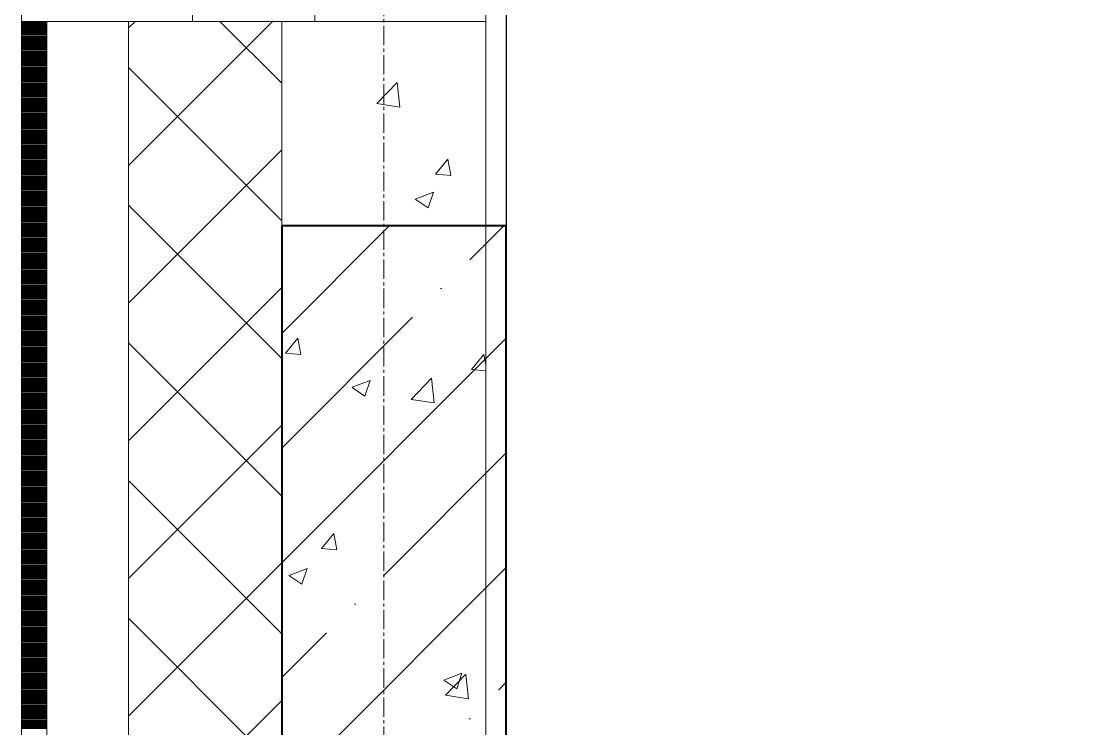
# Model space of a CAD drawing. Header units: millimetres. Extents: x -231292 to 573618, y -153144 to 564035.
# Drawn here: x 8528 to 9574, y -126237 to -125545 of the extents above; entities that cross this region are included whole.
import ezdxf

# ---------------------------------------------------------------- set-up
doc = ezdxf.new("R2010")
doc.units = ezdxf.units.MM
doc.linetypes.add('CENTER2', pattern=[28.575, 19.05, -3.175, 3.175, -3.175])
doc.linetypes.add('HIDDEN2', pattern=[4.7625, 3.175, -1.5875])
doc.layers.get('0').update_dxf_attribs({"color": 250})
for name, color, linetype, lineweight in [('A-Wall_Материал_Газоблок_Контур', 250, 'Continuous', 0), ('АР_Колонны', 250, 'Continuous', 35), ('АР_Окна', 250, 'Continuous', 5), ('АР_Стены ЖБ', 250, 'Continuous', 35), ('АР_Стены ПЕНОблок', 250, 'Continuous', 20), ('АР_Тонкая', 250, 'Continuous', 5), ('АР_Утеплитель', 250, 'Continuous', 0), ('АР_Штриховка', 250, 'Continuous', 0), ('РД_Оси_100', 250, 'Continuous', 0)]:
    doc.layers.add(name, color=color, linetype=linetype, lineweight=lineweight)

# ---------------------------------------------------------------- blocks, each defined once
blk = doc.blocks.new('оси_рен')
at = {"layer": 'РД_Оси_100', "color": 251, "linetype": 'CENTER2', "true_color": 0x636466}
blk.add_line((1195652.916, 135558.25), (1195652.916, 223268.25), dxfattribs=at)

msp = doc.modelspace()

# ---------------------------------------------------------------- hatches: boundary and pattern name
at = {"layer": 'АР_Штриховка', "linetype": 'Continuous', "lineweight": 5, "true_color": 0x000000}
h = msp.add_hatch(dxfattribs=at)
h.set_pattern_fill('ANSI35', color=18, scale=25, style=0)
h.set_pattern_definition([(45, (8883.46, -162345.28), (-112.2532, 112.2532), []), (45, (8995.71, -162345.28), (-112.2532, 112.2532), [198.4375, -39.6875, 0, -39.6875])])
h.paths.add_polyline_path([(8783.458, -126945.283), (9003.458, -126945.283), (9003.458, -125745.283), (8783.458, -125745.283)], flags=0)

# ---------------------------------------------------------------- linework, layer by layer
msp.add_lwpolyline([(16573.458, -98570.283), (9003.458, -98570.283), (9003.458, -135535.288), (16573.458, -135535.288)], close=True)
at = {"layer": 'A-Wall_Материал_Газоблок_Контур', "color": 18, "linetype": 'Continuous', "lineweight": 0, "true_color": 0x000000}
msp.add_line((8983.458, -125545.283), (8983.458, -122245.283), dxfattribs=at)
at = {"layer": 'АР_Колонны', "color": 18, "linetype": 'HIDDEN2', "lineweight": 25, "true_color": 0x000000}
for p, q in [((8783.458, -125745.283), (9003.458, -125745.283)), ((8783.458, -126945.283), (8783.458, -125745.283)), ((9003.458, -125745.283), (9003.458, -126945.283))]:
    msp.add_line(p, q, dxfattribs=at)
at = {"layer": 'АР_Колонны', "color": 18, "linetype": 'Continuous', "lineweight": 30, "true_color": 0x000000}
for p, q in [((9003.458, -125745.283), (8783.458, -125745.283)), ((8783.458, -125745.283), (8783.458, -126945.283)), ((9003.458, -126945.283), (9003.458, -125745.283))]:
    msp.add_line(p, q, dxfattribs=at)
at = {"layer": 'АР_Окна', "color": 18, "linetype": 'Continuous', "lineweight": 5, "true_color": 0x000000}
for p, q in [((8528.458, -122245.283), (8528.458, -125545.283)), ((8983.458, -122245.283), (8983.458, -125545.283))]:
    msp.add_line(p, q, dxfattribs=at)
msp.add_lwpolyline([(8815.958, -125495.283), (8815.958, -125545.283), (8695.958, -125545.283), (8695.958, -125495.283)], close=True, dxfattribs=at)
at = {"layer": 'АР_Стены ЖБ', "color": 18, "linetype": 'Continuous', "lineweight": 40, "true_color": 0x000000}
for p, q in [((9003.458, -125745.283), (8783.458, -125745.283)), ((8783.458, -125745.283), (8783.458, -126945.283)), ((9003.458, -126945.283), (9003.458, -125745.283))]:
    msp.add_line(p, q, dxfattribs=at)
at = {"layer": 'АР_Стены ПЕНОблок', "color": 18, "linetype": 'Continuous', "lineweight": 20, "true_color": 0x000000}
for p, q in [((8983.458, -125545.283), (8783.458, -125545.283)), ((8783.458, -125545.283), (8783.458, -127345.283)), ((8983.458, -127345.283), (8983.458, -125545.283))]:
    msp.add_line(p, q, dxfattribs=at)
at = {"layer": 'АР_Тонкая', "color": 18, "linetype": 'Continuous', "lineweight": 5, "true_color": 0x000000}
for p, q in [((8553.458, -125545.283), (8528.458, -125545.283)), ((8528.458, -125545.283), (8528.458, -127345.283)), ((8633.458, -125545.283), (8553.458, -125545.283)), ((8553.458, -125545.283), (8553.458, -127345.283)), ((8553.458, -127345.283), (8553.458, -125545.283)), ((8633.458, -127345.283), (8633.458, -125545.283))]:
    msp.add_line(p, q, dxfattribs=at)
at = {"layer": 'АР_Утеплитель', "color": 18, "linetype": 'Continuous', "lineweight": 0, "true_color": 0x000000}
for p, q in [((8783.458, -125545.283), (8633.458, -125545.283)), ((8633.458, -125545.283), (8633.458, -127345.283)), ((8783.458, -127345.283), (8783.458, -125545.283))]:
    msp.add_line(p, q, dxfattribs=at)
at = {"layer": 'АР_Штриховка', "color": 18, "linetype": 'Continuous', "lineweight": 0, "true_color": 0x000000}
for p, q in [((8528.458, -125546.283), (8553.458, -125546.283)), ((8528.458, -125547.283), (8553.458, -125547.283)), ((8528.458, -125548.283), (8553.458, -125548.283)), ((8528.458, -125549.283), (8553.458, -125549.283)), ((8633.458, -125551.726), (8639.902, -125545.283)), ((8633.458, -125686.43), (8774.605, -125545.283)), ((8783.458, -125605.838), (8722.903, -125545.283)), ((8528.458, -125550.283), (8553.458, -125550.283)), ((8528.458, -125551.283), (8553.458, -125551.283)), ((8528.458, -125552.283), (8553.458, -125552.283)), ((8528.458, -125553.283), (8553.458, -125553.283)), ((8528.458, -125554.283), (8553.458, -125554.283)), ((8528.458, -125555.283), (8553.458, -125555.283)), ((8528.458, -125556.283), (8553.458, -125556.283)), ((8528.458, -125557.283), (8553.458, -125557.283)), ((8528.458, -125558.283), (8553.458, -125558.283)), ((8528.458, -125559.283), (8553.458, -125559.283)), ((8528.458, -125560.283), (8553.458, -125560.283)), ((8528.458, -125561.283), (8553.458, -125561.283)), ((8528.458, -125562.283), (8553.458, -125562.283)), ((8528.458, -125563.283), (8553.458, -125563.283)), ((8528.458, -125564.283), (8553.458, -125564.283)), ((8528.458, -125565.283), (8553.458, -125565.283)), ((8528.458, -125566.283), (8553.458, -125566.283)), ((8528.458, -125567.283), (8553.458, -125567.283)), ((8528.458, -125568.283), (8553.458, -125568.283)), ((8528.458, -125569.283), (8553.458, -125569.283)), ((8528.458, -125570.283), (8553.458, -125570.283)), ((8528.458, -125571.283), (8553.458, -125571.283)), ((8528.458, -125572.283), (8553.458, -125572.283)), ((8528.458, -125573.283), (8553.458, -125573.283)), ((8528.458, -125574.283), (8553.458, -125574.283)), ((8528.458, -125575.283), (8553.458, -125575.283)), ((8528.458, -125576.283), (8553.458, -125576.283)), ((8528.458, -125577.283), (8553.458, -125577.283)), ((8528.458, -125578.283), (8553.458, -125578.283)), ((8528.458, -125579.283), (8553.458, -125579.283)), ((8528.458, -125580.283), (8553.458, -125580.283)), ((8528.458, -125581.283), (8553.458, -125581.283)), ((8528.458, -125582.283), (8553.458, -125582.283)), ((8528.458, -125583.283), (8553.458, -125583.283)), ((8528.458, -125584.283), (8553.458, -125584.283)), ((8528.458, -125585.283), (8553.458, -125585.283)), ((8528.458, -125586.283), (8553.458, -125586.283)), ((8528.458, -125587.283), (8553.458, -125587.283)), ((8528.458, -125588.283), (8553.458, -125588.283)), ((8528.458, -125589.283), (8553.458, -125589.283)), ((8528.458, -125590.283), (8553.458, -125590.283)), ((8528.458, -125591.283), (8553.458, -125591.283)), ((8783.458, -125740.542), (8633.458, -125590.542)), ((8528.458, -125592.283), (8553.458, -125592.283)), ((8528.458, -125593.283), (8553.458, -125593.283)), ((8528.458, -125594.283), (8553.458, -125594.283)), ((8528.458, -125595.283), (8553.458, -125595.283)), ((8528.458, -125596.283), (8553.458, -125596.283)), ((8528.458, -125597.283), (8553.458, -125597.283)), ((8528.458, -125598.283), (8553.458, -125598.283)), ((8528.458, -125599.283), (8553.458, -125599.283)), ((8528.458, -125600.283), (8553.458, -125600.283)), ((8528.458, -125601.283), (8553.458, -125601.283)), ((8528.458, -125602.283), (8553.458, -125602.283)), ((8528.458, -125603.283), (8553.458, -125603.283)), ((8528.458, -125604.283), (8553.458, -125604.283)), ((8528.458, -125605.283), (8553.458, -125605.283)), ((8528.458, -125606.283), (8553.458, -125606.283)), ((8528.458, -125607.283), (8553.458, -125607.283)), ((8528.458, -125608.283), (8553.458, -125608.283)), ((8528.458, -125609.283), (8553.458, -125609.283)), ((8528.458, -125610.283), (8553.458, -125610.283)), ((8528.458, -125611.283), (8553.458, -125611.283)), ((8528.458, -125612.283), (8553.458, -125612.283)), ((8876.66, -125625.73), (8896.443, -125605.111)), ((8899.272, -125629.231), (8896.466, -125605.108)), ((8528.458, -125613.283), (8553.458, -125613.283)), ((8528.458, -125614.283), (8553.458, -125614.283)), ((8528.458, -125615.283), (8553.458, -125615.283)), ((8528.458, -125616.283), (8553.458, -125616.283)), ((8528.458, -125617.283), (8553.458, -125617.283)), ((8528.458, -125618.283), (8553.458, -125618.283)), ((8528.458, -125619.283), (8553.458, -125619.283)), ((8528.458, -125620.283), (8553.458, -125620.283)), ((8528.458, -125621.283), (8553.458, -125621.283)), ((8528.458, -125622.283), (8553.458, -125622.283)), ((8528.458, -125623.283), (8553.458, -125623.283)), ((8528.458, -125624.283), (8553.458, -125624.283)), ((8528.458, -125625.283), (8553.458, -125625.283)), ((8528.458, -125626.283), (8553.458, -125626.283)), ((8528.458, -125627.283), (8553.458, -125627.283)), ((8528.458, -125628.283), (8553.458, -125628.283)), ((8528.458, -125629.283), (8553.458, -125629.283)), ((8528.458, -125630.283), (8553.458, -125630.283)), ((8528.458, -125631.283), (8553.458, -125631.283)), ((8528.458, -125632.283), (8553.458, -125632.283)), ((8528.458, -125633.283), (8553.458, -125633.283)), ((8876.676, -125625.765), (8899.266, -125629.269)), ((8528.458, -125634.283), (8553.458, -125634.283)), ((8528.458, -125635.283), (8553.458, -125635.283)), ((8528.458, -125636.283), (8553.458, -125636.283)), ((8528.458, -125637.283), (8553.458, -125637.283)), ((8528.458, -125638.283), (8553.458, -125638.283)), ((8528.458, -125639.283), (8553.458, -125639.283)), ((8528.458, -125640.283), (8553.458, -125640.283)), ((8528.458, -125641.283), (8553.458, -125641.283)), ((8528.458, -125642.283), (8553.458, -125642.283)), ((8528.458, -125643.283), (8553.458, -125643.283)), ((8528.458, -125644.283), (8553.458, -125644.283)), ((8528.458, -125645.283), (8553.458, -125645.283)), ((8528.458, -125646.283), (8553.458, -125646.283)), ((8528.458, -125647.283), (8553.458, -125647.283)), ((8528.458, -125648.283), (8553.458, -125648.283)), ((8528.458, -125649.283), (8553.458, -125649.283)), ((8528.458, -125650.283), (8553.458, -125650.283)), ((8528.458, -125651.283), (8553.458, -125651.283)), ((8528.458, -125652.283), (8553.458, -125652.283)), ((8528.458, -125653.283), (8553.458, -125653.283)), ((8528.458, -125654.283), (8553.458, -125654.283)), ((8528.458, -125655.283), (8553.458, -125655.283)), ((8528.458, -125656.283), (8553.458, -125656.283)), ((8528.458, -125657.283), (8553.458, -125657.283)), ((8528.458, -125658.283), (8553.458, -125658.283)), ((8528.458, -125659.283), (8553.458, -125659.283)), ((8528.458, -125660.283), (8553.458, -125660.283)), ((8528.458, -125661.283), (8553.458, -125661.283)), ((8528.458, -125662.283), (8553.458, -125662.283)), ((8528.458, -125663.283), (8553.458, -125663.283)), ((8528.458, -125664.283), (8553.458, -125664.283)), ((8528.458, -125665.283), (8553.458, -125665.283)), ((8528.458, -125666.283), (8553.458, -125666.283)), ((8528.458, -125667.283), (8553.458, -125667.283)), ((8528.458, -125668.283), (8553.458, -125668.283)), ((8528.458, -125669.283), (8553.458, -125669.283)), ((8528.458, -125670.283), (8553.458, -125670.283)), ((8528.458, -125671.283), (8553.458, -125671.283)), ((8528.458, -125672.283), (8553.458, -125672.283)), ((8528.458, -125673.283), (8553.458, -125673.283)), ((8528.458, -125674.283), (8553.458, -125674.283)), ((8528.458, -125675.283), (8553.458, -125675.283)), ((8633.458, -125821.134), (8783.458, -125671.134)), ((8528.458, -125676.283), (8553.458, -125676.283)), ((8528.458, -125677.283), (8553.458, -125677.283)), ((8528.458, -125678.283), (8553.458, -125678.283)), ((8528.458, -125679.283), (8553.458, -125679.283)), ((8528.458, -125680.283), (8553.458, -125680.283)), ((8528.458, -125681.283), (8553.458, -125681.283)), ((8528.458, -125682.283), (8553.458, -125682.283)), ((8528.458, -125683.283), (8553.458, -125683.283)), ((8528.458, -125684.283), (8553.458, -125684.283)), ((8528.458, -125685.283), (8553.458, -125685.283)), ((8934.008, -125694.883), (8946.253, -125680.29)), ((8949.278, -125696.196), (8946.341, -125680.274)), ((8528.458, -125686.283), (8553.458, -125686.283)), ((8528.458, -125687.283), (8553.458, -125687.283)), ((8528.458, -125688.283), (8553.458, -125688.283)), ((8528.458, -125689.283), (8553.458, -125689.283)), ((8528.458, -125690.283), (8553.458, -125690.283)), ((8528.458, -125691.283), (8553.458, -125691.283)), ((8528.458, -125692.283), (8553.458, -125692.283)), ((8528.458, -125693.283), (8553.458, -125693.283)), ((8528.458, -125694.283), (8553.458, -125694.283)), ((8528.458, -125695.283), (8553.458, -125695.283)), ((8934.008, -125694.884), (8949.19, -125696.212)), ((8528.458, -125696.283), (8553.458, -125696.283)), ((8528.458, -125697.283), (8553.458, -125697.283)), ((8528.458, -125698.283), (8553.458, -125698.283)), ((8528.458, -125699.283), (8553.458, -125699.283)), ((8528.458, -125700.283), (8553.458, -125700.283)), ((8528.458, -125701.283), (8553.458, -125701.283)), ((8528.458, -125702.283), (8553.458, -125702.283)), ((8528.458, -125703.283), (8553.458, -125703.283)), ((8528.458, -125704.283), (8553.458, -125704.283)), ((8528.458, -125705.283), (8553.458, -125705.283)), ((8528.458, -125706.283), (8553.458, -125706.283)), ((8528.458, -125707.283), (8553.458, -125707.283)), ((8528.458, -125708.283), (8553.458, -125708.283)), ((8528.458, -125709.283), (8553.458, -125709.283)), ((8528.458, -125710.283), (8553.458, -125710.283)), ((8528.458, -125711.283), (8553.458, -125711.283)), ((8528.458, -125712.283), (8553.458, -125712.283)), ((8528.458, -125713.283), (8553.458, -125713.283)), ((8528.458, -125714.283), (8553.458, -125714.283)), ((8528.458, -125715.283), (8553.458, -125715.283)), ((8528.458, -125716.283), (8553.458, -125716.283)), ((8914.247, -125719.206), (8932.032, -125712.379)), ((8926.875, -125727.753), (8932.025, -125712.404)), ((8528.458, -125717.283), (8553.458, -125717.283)), ((8528.458, -125718.283), (8553.458, -125718.283)), ((8528.458, -125719.283), (8553.458, -125719.283)), ((8528.458, -125720.283), (8553.458, -125720.283)), ((8528.458, -125721.283), (8553.458, -125721.283)), ((8528.458, -125722.283), (8553.458, -125722.283)), ((8528.458, -125723.283), (8553.458, -125723.283)), ((8528.458, -125724.283), (8553.458, -125724.283)), ((8528.458, -125725.283), (8553.458, -125725.283)), ((8528.458, -125726.283), (8553.458, -125726.283)), ((8528.458, -125727.283), (8553.458, -125727.283)), ((8783.458, -125875.246), (8633.458, -125725.246)), ((8914.237, -125719.229), (8926.871, -125727.751)), ((8528.458, -125728.283), (8553.458, -125728.283)), ((8528.458, -125729.283), (8553.458, -125729.283)), ((8528.458, -125730.283), (8553.458, -125730.283)), ((8528.458, -125731.283), (8553.458, -125731.283)), ((8528.458, -125732.283), (8553.458, -125732.283)), ((8528.458, -125733.283), (8553.458, -125733.283)), ((8528.458, -125734.283), (8553.458, -125734.283)), ((8528.458, -125735.283), (8553.458, -125735.283)), ((8528.458, -125736.283), (8553.458, -125736.283)), ((8528.458, -125737.283), (8553.458, -125737.283)), ((8528.458, -125738.283), (8553.458, -125738.283)), ((8528.458, -125739.283), (8553.458, -125739.283)), ((8528.458, -125740.283), (8553.458, -125740.283)), ((8528.458, -125741.283), (8553.458, -125741.283)), ((8528.458, -125742.283), (8553.458, -125742.283)), ((8528.458, -125743.283), (8553.458, -125743.283)), ((8528.458, -125744.283), (8553.458, -125744.283)), ((8528.458, -125745.283), (8553.458, -125745.283)), ((8528.458, -125746.283), (8553.458, -125746.283)), ((8528.458, -125747.283), (8553.458, -125747.283)), ((8528.458, -125748.283), (8553.458, -125748.283)), ((8528.458, -125749.283), (8553.458, -125749.283)), ((8528.458, -125750.283), (8553.458, -125750.283)), ((8528.458, -125751.283), (8553.458, -125751.283)), ((8528.458, -125752.283), (8553.458, -125752.283)), ((8528.458, -125753.283), (8553.458, -125753.283)), ((8528.458, -125754.283), (8553.458, -125754.283)), ((8528.458, -125755.283), (8553.458, -125755.283)), ((8528.458, -125756.283), (8553.458, -125756.283)), ((8528.458, -125757.283), (8553.458, -125757.283)), ((8528.458, -125758.283), (8553.458, -125758.283)), ((8528.458, -125759.283), (8553.458, -125759.283)), ((8528.458, -125760.283), (8553.458, -125760.283)), ((8528.458, -125761.283), (8553.458, -125761.283)), ((8528.458, -125762.283), (8553.458, -125762.283)), ((8528.458, -125763.283), (8553.458, -125763.283)), ((8528.458, -125764.283), (8553.458, -125764.283)), ((8528.458, -125765.283), (8553.458, -125765.283)), ((8528.458, -125766.283), (8553.458, -125766.283)), ((8528.458, -125767.283), (8553.458, -125767.283)), ((8528.458, -125768.283), (8553.458, -125768.283)), ((8528.458, -125769.283), (8553.458, -125769.283)), ((8528.458, -125770.283), (8553.458, -125770.283)), ((8528.458, -125771.283), (8553.458, -125771.283)), ((8528.458, -125772.283), (8553.458, -125772.283)), ((8528.458, -125773.283), (8553.458, -125773.283)), ((8528.458, -125774.283), (8553.458, -125774.283)), ((8528.458, -125775.283), (8553.458, -125775.283)), ((8528.458, -125776.283), (8553.458, -125776.283)), ((8528.458, -125777.283), (8553.458, -125777.283)), ((8528.458, -125778.283), (8553.458, -125778.283)), ((8528.458, -125779.283), (8553.458, -125779.283)), ((8528.458, -125780.283), (8553.458, -125780.283)), ((8528.458, -125781.283), (8553.458, -125781.283)), ((8528.458, -125782.283), (8553.458, -125782.283)), ((8528.458, -125783.283), (8553.458, -125783.283)), ((8528.458, -125784.283), (8553.458, -125784.283)), ((8528.458, -125785.283), (8553.458, -125785.283)), ((8528.458, -125786.283), (8553.458, -125786.283)), ((8528.458, -125787.283), (8553.458, -125787.283)), ((8528.458, -125788.283), (8553.458, -125788.283)), ((8528.458, -125789.283), (8553.458, -125789.283)), ((8528.458, -125790.283), (8553.458, -125790.283)), ((8528.458, -125791.283), (8553.458, -125791.283)), ((8528.458, -125792.283), (8553.458, -125792.283)), ((8528.458, -125793.283), (8553.458, -125793.283)), ((8528.458, -125794.283), (8553.458, -125794.283)), ((8528.458, -125795.283), (8553.458, -125795.283)), ((8528.458, -125796.283), (8553.458, -125796.283)), ((8528.458, -125797.283), (8553.458, -125797.283)), ((8528.458, -125798.283), (8553.458, -125798.283)), ((8528.458, -125799.283), (8553.458, -125799.283)), ((8528.458, -125800.283), (8553.458, -125800.283)), ((8528.458, -125801.283), (8553.458, -125801.283)), ((8528.458, -125802.283), (8553.458, -125802.283)), ((8528.458, -125803.283), (8553.458, -125803.283)), ((8528.458, -125804.283), (8553.458, -125804.283)), ((8528.458, -125805.283), (8553.458, -125805.283)), ((8528.458, -125806.283), (8553.458, -125806.283)), ((8528.458, -125807.283), (8553.458, -125807.283)), ((8528.458, -125808.283), (8553.458, -125808.283)), ((8528.458, -125809.283), (8553.458, -125809.283)), ((8528.458, -125810.283), (8553.458, -125810.283)), ((8633.458, -125955.838), (8783.458, -125805.838)), ((8528.458, -125811.283), (8553.458, -125811.283)), ((8528.458, -125812.283), (8553.458, -125812.283)), ((8528.458, -125813.283), (8553.458, -125813.283)), ((8528.458, -125814.283), (8553.458, -125814.283)), ((8528.458, -125815.283), (8553.458, -125815.283)), ((8528.458, -125816.283), (8553.458, -125816.283)), ((8528.458, -125817.283), (8553.458, -125817.283)), ((8528.458, -125818.283), (8553.458, -125818.283)), ((8528.458, -125819.283), (8553.458, -125819.283)), ((8528.458, -125820.283), (8553.458, -125820.283)), ((8528.458, -125821.283), (8553.458, -125821.283)), ((8528.458, -125822.283), (8553.458, -125822.283)), ((8528.458, -125823.283), (8553.458, -125823.283)), ((8528.458, -125824.283), (8553.458, -125824.283)), ((8528.458, -125825.283), (8553.458, -125825.283)), ((8528.458, -125826.283), (8553.458, -125826.283)), ((8528.458, -125827.283), (8553.458, -125827.283)), ((8528.458, -125828.283), (8553.458, -125828.283)), ((8528.458, -125829.283), (8553.458, -125829.283)), ((8528.458, -125830.283), (8553.458, -125830.283)), ((8528.458, -125831.283), (8553.458, -125831.283)), ((8528.458, -125832.283), (8553.458, -125832.283)), ((8528.458, -125833.283), (8553.458, -125833.283)), ((8528.458, -125834.283), (8553.458, -125834.283)), ((8528.458, -125835.283), (8553.458, -125835.283)), ((8528.458, -125836.283), (8553.458, -125836.283)), ((8528.458, -125837.283), (8553.458, -125837.283)), ((8528.458, -125838.283), (8553.458, -125838.283)), ((8528.458, -125839.283), (8553.458, -125839.283)), ((8528.458, -125840.283), (8553.458, -125840.283)), ((8528.458, -125841.283), (8553.458, -125841.283)), ((8528.458, -125842.283), (8553.458, -125842.283)), ((8528.458, -125843.283), (8553.458, -125843.283)), ((8528.458, -125844.283), (8553.458, -125844.283)), ((8528.458, -125845.283), (8553.458, -125845.283)), ((8528.458, -125846.283), (8553.458, -125846.283)), ((8528.458, -125847.283), (8553.458, -125847.283)), ((8528.458, -125848.283), (8553.458, -125848.283)), ((8528.458, -125849.283), (8553.458, -125849.283)), ((8528.458, -125850.283), (8553.458, -125850.283)), ((8528.458, -125851.283), (8553.458, -125851.283)), ((8528.458, -125852.283), (8553.458, -125852.283)), ((8528.458, -125853.283), (8553.458, -125853.283)), ((8528.458, -125854.283), (8553.458, -125854.283)), ((8528.458, -125855.283), (8553.458, -125855.283)), ((8528.458, -125856.283), (8553.458, -125856.283)), ((8528.458, -125857.283), (8553.458, -125857.283)), ((8528.458, -125858.283), (8553.458, -125858.283)), ((8528.458, -125859.283), (8553.458, -125859.283)), ((8528.458, -125860.283), (8553.458, -125860.283)), ((8528.458, -125861.283), (8553.458, -125861.283)), ((8528.458, -125862.283), (8553.458, -125862.283)), ((8528.458, -125863.283), (8553.458, -125863.283)), ((8783.458, -126009.949), (8633.458, -125859.949)), ((8787.067, -125870.001), (8799.312, -125855.408)), ((8802.336, -125871.313), (8799.399, -125855.392)), ((8528.458, -125864.283), (8553.458, -125864.283)), ((8528.458, -125865.283), (8553.458, -125865.283)), ((8528.458, -125866.283), (8553.458, -125866.283)), ((8528.458, -125867.283), (8553.458, -125867.283)), ((8528.458, -125868.283), (8553.458, -125868.283)), ((8528.458, -125869.283), (8553.458, -125869.283)), ((8528.458, -125870.283), (8553.458, -125870.283)), ((8528.458, -125871.283), (8553.458, -125871.283)), ((8528.458, -125872.283), (8553.458, -125872.283)), ((8528.458, -125873.283), (8553.458, -125873.283)), ((8787.067, -125870.001), (8802.249, -125871.33)), ((8969.252, -125885.94), (8981.497, -125871.347)), ((8983.458, -125881.493), (8981.583, -125871.331)), ((8528.458, -125874.283), (8553.458, -125874.283)), ((8528.458, -125875.283), (8553.458, -125875.283)), ((8528.458, -125876.283), (8553.458, -125876.283)), ((8528.458, -125877.283), (8553.458, -125877.283)), ((8528.458, -125878.283), (8553.458, -125878.283)), ((8528.458, -125879.283), (8553.458, -125879.283)), ((8528.458, -125880.283), (8553.458, -125880.283)), ((8528.458, -125881.283), (8553.458, -125881.283)), ((8528.458, -125882.283), (8553.458, -125882.283)), ((8528.458, -125883.283), (8553.458, -125883.283)), ((8528.458, -125884.283), (8553.458, -125884.283)), ((8528.458, -125885.283), (8553.458, -125885.283)), ((8528.458, -125886.283), (8553.458, -125886.283)), ((8528.458, -125887.283), (8553.458, -125887.283)), ((8528.458, -125888.283), (8553.458, -125888.283)), ((8528.458, -125889.283), (8553.458, -125889.283)), ((8528.458, -125890.283), (8553.458, -125890.283)), ((8528.458, -125891.283), (8553.458, -125891.283)), ((8528.458, -125892.283), (8553.458, -125892.283)), ((8528.458, -125893.283), (8553.458, -125893.283)), ((8528.458, -125894.283), (8553.458, -125894.283)), ((8910.335, -125915.198), (8930.118, -125894.579)), ((8932.947, -125918.699), (8930.141, -125894.577)), ((8969.252, -125885.94), (8983.458, -125887.183)), ((8528.458, -125895.283), (8553.458, -125895.283)), ((8528.458, -125896.283), (8553.458, -125896.283)), ((8528.458, -125897.283), (8553.458, -125897.283)), ((8528.458, -125898.283), (8553.458, -125898.283)), ((8528.458, -125899.283), (8553.458, -125899.283)), ((8528.458, -125900.283), (8553.458, -125900.283)), ((8528.458, -125901.283), (8553.458, -125901.283)), ((8528.458, -125902.283), (8553.458, -125902.283)), ((8528.458, -125903.283), (8553.458, -125903.283)), ((8528.458, -125904.283), (8553.458, -125904.283)), ((8528.458, -125905.283), (8553.458, -125905.283)), ((8852.435, -125903.417), (8865.069, -125911.939)), ((8852.445, -125903.394), (8870.23, -125896.567)), ((8865.073, -125911.94), (8870.223, -125896.591)), ((8528.458, -125906.283), (8553.458, -125906.283)), ((8528.458, -125907.283), (8553.458, -125907.283)), ((8528.458, -125908.283), (8553.458, -125908.283)), ((8528.458, -125909.283), (8553.458, -125909.283)), ((8528.458, -125910.283), (8553.458, -125910.283)), ((8528.458, -125911.283), (8553.458, -125911.283)), ((8528.458, -125912.283), (8553.458, -125912.283)), ((8528.458, -125913.283), (8553.458, -125913.283)), ((8528.458, -125914.283), (8553.458, -125914.283)), ((8528.458, -125915.283), (8553.458, -125915.283)), ((8910.351, -125915.233), (8932.941, -125918.737)), ((8528.458, -125916.283), (8553.458, -125916.283)), ((8528.458, -125917.283), (8553.458, -125917.283)), ((8528.458, -125918.283), (8553.458, -125918.283)), ((8528.458, -125919.283), (8553.458, -125919.283)), ((8528.458, -125920.283), (8553.458, -125920.283)), ((8528.458, -125921.283), (8553.458, -125921.283)), ((8528.458, -125922.283), (8553.458, -125922.283)), ((8528.458, -125923.283), (8553.458, -125923.283)), ((8528.458, -125924.283), (8553.458, -125924.283)), ((8528.458, -125925.283), (8553.458, -125925.283)), ((8528.458, -125926.283), (8553.458, -125926.283)), ((8528.458, -125927.283), (8553.458, -125927.283)), ((8528.458, -125928.283), (8553.458, -125928.283)), ((8528.458, -125929.283), (8553.458, -125929.283)), ((8528.458, -125930.283), (8553.458, -125930.283)), ((8528.458, -125931.283), (8553.458, -125931.283)), ((8528.458, -125932.283), (8553.458, -125932.283)), ((8528.458, -125933.283), (8553.458, -125933.283)), ((8528.458, -125934.283), (8553.458, -125934.283)), ((8528.458, -125935.283), (8553.458, -125935.283)), ((8528.458, -125936.283), (8553.458, -125936.283)), ((8528.458, -125937.283), (8553.458, -125937.283)), ((8528.458, -125938.283), (8553.458, -125938.283)), ((8528.458, -125939.283), (8553.458, -125939.283)), ((8528.458, -125940.283), (8553.458, -125940.283)), ((8528.458, -125941.283), (8553.458, -125941.283)), ((8528.458, -125942.283), (8553.458, -125942.283)), ((8528.458, -125943.283), (8553.458, -125943.283)), ((8528.458, -125944.283), (8553.458, -125944.283)), ((8528.458, -125945.283), (8553.458, -125945.283)), ((8528.458, -125946.283), (8553.458, -125946.283)), ((8633.458, -126090.542), (8783.458, -125940.542)), ((8528.458, -125947.283), (8553.458, -125947.283)), ((8528.458, -125948.283), (8553.458, -125948.283)), ((8528.458, -125949.283), (8553.458, -125949.283)), ((8528.458, -125950.283), (8553.458, -125950.283)), ((8528.458, -125951.283), (8553.458, -125951.283)), ((8528.458, -125952.283), (8553.458, -125952.283)), ((8528.458, -125953.283), (8553.458, -125953.283)), ((8528.458, -125954.283), (8553.458, -125954.283)), ((8528.458, -125955.283), (8553.458, -125955.283)), ((8528.458, -125956.283), (8553.458, -125956.283)), ((8528.458, -125957.283), (8553.458, -125957.283)), ((8528.458, -125958.283), (8553.458, -125958.283)), ((8528.458, -125959.283), (8553.458, -125959.283)), ((8528.458, -125960.283), (8553.458, -125960.283)), ((8528.458, -125961.283), (8553.458, -125961.283)), ((8528.458, -125962.283), (8553.458, -125962.283)), ((8528.458, -125963.283), (8553.458, -125963.283)), ((8528.458, -125964.283), (8553.458, -125964.283)), ((8528.458, -125965.283), (8553.458, -125965.283)), ((8528.458, -125966.283), (8553.458, -125966.283)), ((8528.458, -125967.283), (8553.458, -125967.283)), ((8528.458, -125968.283), (8553.458, -125968.283)), ((8528.458, -125969.283), (8553.458, -125969.283)), ((8528.458, -125970.283), (8553.458, -125970.283)), ((8528.458, -125971.283), (8553.458, -125971.283)), ((8528.458, -125972.283), (8553.458, -125972.283)), ((8528.458, -125973.283), (8553.458, -125973.283)), ((8528.458, -125974.283), (8553.458, -125974.283)), ((8528.458, -125975.283), (8553.458, -125975.283)), ((8528.458, -125976.283), (8553.458, -125976.283)), ((8528.458, -125977.283), (8553.458, -125977.283)), ((8528.458, -125978.283), (8553.458, -125978.283)), ((8528.458, -125979.283), (8553.458, -125979.283)), ((8528.458, -125980.283), (8553.458, -125980.283)), ((8528.458, -125981.283), (8553.458, -125981.283)), ((8528.458, -125982.283), (8553.458, -125982.283)), ((8528.458, -125983.283), (8553.458, -125983.283)), ((8528.458, -125984.283), (8553.458, -125984.283)), ((8528.458, -125985.283), (8553.458, -125985.283)), ((8528.458, -125986.283), (8553.458, -125986.283)), ((8528.458, -125987.283), (8553.458, -125987.283)), ((8528.458, -125988.283), (8553.458, -125988.283)), ((8528.458, -125989.283), (8553.458, -125989.283)), ((8528.458, -125990.283), (8553.458, -125990.283)), ((8528.458, -125991.283), (8553.458, -125991.283)), ((8528.458, -125992.283), (8553.458, -125992.283)), ((8528.458, -125993.283), (8553.458, -125993.283)), ((8528.458, -125994.283), (8553.458, -125994.283)), ((8528.458, -125995.283), (8553.458, -125995.283)), ((8528.458, -125996.283), (8553.458, -125996.283)), ((8528.458, -125997.283), (8553.458, -125997.283)), ((8528.458, -125998.283), (8553.458, -125998.283)), ((8528.458, -125999.283), (8553.458, -125999.283)), ((8783.458, -126144.653), (8633.458, -125994.653)), ((8528.458, -126000.283), (8553.458, -126000.283)), ((8528.458, -126001.283), (8553.458, -126001.283)), ((8528.458, -126002.283), (8553.458, -126002.283)), ((8528.458, -126003.283), (8553.458, -126003.283)), ((8528.458, -126004.283), (8553.458, -126004.283)), ((8528.458, -126005.283), (8553.458, -126005.283)), ((8528.458, -126006.283), (8553.458, -126006.283)), ((8528.458, -126007.283), (8553.458, -126007.283)), ((8528.458, -126008.283), (8553.458, -126008.283)), ((8528.458, -126009.283), (8553.458, -126009.283)), ((8528.458, -126010.283), (8553.458, -126010.283)), ((8528.458, -126011.283), (8553.458, -126011.283)), ((8528.458, -126012.283), (8553.458, -126012.283)), ((8528.458, -126013.283), (8553.458, -126013.283)), ((8528.458, -126014.283), (8553.458, -126014.283)), ((8528.458, -126015.283), (8553.458, -126015.283)), ((8528.458, -126016.283), (8553.458, -126016.283)), ((8528.458, -126017.283), (8553.458, -126017.283)), ((8528.458, -126018.283), (8553.458, -126018.283)), ((8528.458, -126019.283), (8553.458, -126019.283)), ((8528.458, -126020.283), (8553.458, -126020.283)), ((8528.458, -126021.283), (8553.458, -126021.283)), ((8528.458, -126022.283), (8553.458, -126022.283)), ((8528.458, -126023.283), (8553.458, -126023.283)), ((8528.458, -126024.283), (8553.458, -126024.283)), ((8528.458, -126025.283), (8553.458, -126025.283)), ((8528.458, -126026.283), (8553.458, -126026.283)), ((8528.458, -126027.283), (8553.458, -126027.283)), ((8528.458, -126028.283), (8553.458, -126028.283)), ((8528.458, -126029.283), (8553.458, -126029.283)), ((8528.458, -126030.283), (8553.458, -126030.283)), ((8528.458, -126031.283), (8553.458, -126031.283)), ((8528.458, -126032.283), (8553.458, -126032.283)), ((8528.458, -126033.283), (8553.458, -126033.283)), ((8528.458, -126034.283), (8553.458, -126034.283)), ((8528.458, -126035.283), (8553.458, -126035.283)), ((8528.458, -126036.283), (8553.458, -126036.283)), ((8528.458, -126037.283), (8553.458, -126037.283)), ((8528.458, -126038.283), (8553.458, -126038.283)), ((8528.458, -126039.283), (8553.458, -126039.283)), ((8528.458, -126040.283), (8553.458, -126040.283)), ((8528.458, -126041.283), (8553.458, -126041.283)), ((8528.458, -126042.283), (8553.458, -126042.283)), ((8528.458, -126043.283), (8553.458, -126043.283)), ((8528.458, -126044.283), (8553.458, -126044.283)), ((8528.458, -126045.283), (8553.458, -126045.283)), ((8528.458, -126046.283), (8553.458, -126046.283)), ((8528.458, -126047.283), (8553.458, -126047.283)), ((8528.458, -126048.283), (8553.458, -126048.283)), ((8528.458, -126049.283), (8553.458, -126049.283)), ((8528.458, -126050.283), (8553.458, -126050.283)), ((8528.458, -126051.283), (8553.458, -126051.283)), ((8822.31, -126061.058), (8834.556, -126046.465)), ((8837.579, -126062.37), (8834.642, -126046.449)), ((8528.458, -126052.283), (8553.458, -126052.283)), ((8528.458, -126053.283), (8553.458, -126053.283)), ((8528.458, -126054.283), (8553.458, -126054.283)), ((8528.458, -126055.283), (8553.458, -126055.283)), ((8528.458, -126056.283), (8553.458, -126056.283)), ((8528.458, -126057.283), (8553.458, -126057.283)), ((8528.458, -126058.283), (8553.458, -126058.283)), ((8528.458, -126059.283), (8553.458, -126059.283)), ((8528.458, -126060.283), (8553.458, -126060.283)), ((8528.458, -126061.283), (8553.458, -126061.283)), ((8822.31, -126061.058), (8837.492, -126062.386)), ((8528.458, -126062.283), (8553.458, -126062.283)), ((8528.458, -126063.283), (8553.458, -126063.283)), ((8528.458, -126064.283), (8553.458, -126064.283)), ((8528.458, -126065.283), (8553.458, -126065.283)), ((8528.458, -126066.283), (8553.458, -126066.283)), ((8528.458, -126067.283), (8553.458, -126067.283)), ((8528.458, -126068.283), (8553.458, -126068.283)), ((8528.458, -126069.283), (8553.458, -126069.283)), ((8528.458, -126070.283), (8553.458, -126070.283)), ((8528.458, -126071.283), (8553.458, -126071.283)), ((8528.458, -126072.283), (8553.458, -126072.283)), ((8528.458, -126073.283), (8553.458, -126073.283)), ((8528.458, -126074.283), (8553.458, -126074.283)), ((8528.458, -126075.283), (8553.458, -126075.283)), ((8528.458, -126076.283), (8553.458, -126076.283)), ((8528.458, -126077.283), (8553.458, -126077.283)), ((8528.458, -126078.283), (8553.458, -126078.283)), ((8528.458, -126079.283), (8553.458, -126079.283)), ((8528.458, -126080.283), (8553.458, -126080.283)), ((8528.458, -126081.283), (8553.458, -126081.283)), ((8528.458, -126082.283), (8553.458, -126082.283)), ((8633.458, -126225.246), (8783.458, -126075.246)), ((8790.643, -126087.582), (8808.428, -126080.755)), ((8803.271, -126096.128), (8808.421, -126080.779)), ((8528.458, -126083.283), (8553.458, -126083.283)), ((8528.458, -126084.283), (8553.458, -126084.283)), ((8528.458, -126085.283), (8553.458, -126085.283)), ((8528.458, -126086.283), (8553.458, -126086.283)), ((8528.458, -126087.283), (8553.458, -126087.283)), ((8528.458, -126088.283), (8553.458, -126088.283)), ((8528.458, -126089.283), (8553.458, -126089.283)), ((8528.458, -126090.283), (8553.458, -126090.283)), ((8528.458, -126091.283), (8553.458, -126091.283)), ((8528.458, -126092.283), (8553.458, -126092.283)), ((8528.458, -126093.283), (8553.458, -126093.283)), ((8790.633, -126087.605), (8803.267, -126096.127)), ((8528.458, -126094.283), (8553.458, -126094.283)), ((8528.458, -126095.283), (8553.458, -126095.283)), ((8528.458, -126096.283), (8553.458, -126096.283)), ((8528.458, -126097.283), (8553.458, -126097.283)), ((8528.458, -126098.283), (8553.458, -126098.283)), ((8528.458, -126099.283), (8553.458, -126099.283)), ((8528.458, -126100.283), (8553.458, -126100.283)), ((8528.458, -126101.283), (8553.458, -126101.283)), ((8528.458, -126102.283), (8553.458, -126102.283)), ((8528.458, -126103.283), (8553.458, -126103.283)), ((8528.458, -126104.283), (8553.458, -126104.283)), ((8528.458, -126105.283), (8553.458, -126105.283)), ((8528.458, -126106.283), (8553.458, -126106.283)), ((8528.458, -126107.283), (8553.458, -126107.283)), ((8528.458, -126108.283), (8553.458, -126108.283)), ((8528.458, -126109.283), (8553.458, -126109.283)), ((8528.458, -126110.283), (8553.458, -126110.283)), ((8528.458, -126111.283), (8553.458, -126111.283)), ((8528.458, -126112.283), (8553.458, -126112.283)), ((8528.458, -126113.283), (8553.458, -126113.283)), ((8528.458, -126114.283), (8553.458, -126114.283)), ((8528.458, -126115.283), (8553.458, -126115.283)), ((8528.458, -126116.283), (8553.458, -126116.283)), ((8528.458, -126117.283), (8553.458, -126117.283)), ((8528.458, -126118.283), (8553.458, -126118.283)), ((8528.458, -126119.283), (8553.458, -126119.283)), ((8528.458, -126120.283), (8553.458, -126120.283)), ((8528.458, -126121.283), (8553.458, -126121.283)), ((8528.458, -126122.283), (8553.458, -126122.283)), ((8528.458, -126123.283), (8553.458, -126123.283)), ((8528.458, -126124.283), (8553.458, -126124.283)), ((8528.458, -126125.283), (8553.458, -126125.283)), ((8528.458, -126126.283), (8553.458, -126126.283)), ((8528.458, -126127.283), (8553.458, -126127.283)), ((8528.458, -126128.283), (8553.458, -126128.283)), ((8528.458, -126129.283), (8553.458, -126129.283)), ((8528.458, -126130.283), (8553.458, -126130.283)), ((8528.458, -126131.283), (8553.458, -126131.283)), ((8528.458, -126132.283), (8553.458, -126132.283)), ((8528.458, -126133.283), (8553.458, -126133.283)), ((8528.458, -126134.283), (8553.458, -126134.283)), ((8528.458, -126135.283), (8553.458, -126135.283)), ((8783.458, -126279.357), (8633.458, -126129.357)), ((8528.458, -126136.283), (8553.458, -126136.283)), ((8528.458, -126137.283), (8553.458, -126137.283)), ((8528.458, -126138.283), (8553.458, -126138.283)), ((8528.458, -126139.283), (8553.458, -126139.283)), ((8528.458, -126140.283), (8553.458, -126140.283)), ((8528.458, -126141.283), (8553.458, -126141.283)), ((8528.458, -126142.283), (8553.458, -126142.283)), ((8528.458, -126143.283), (8553.458, -126143.283)), ((8528.458, -126144.283), (8553.458, -126144.283)), ((8528.458, -126145.283), (8553.458, -126145.283)), ((8528.458, -126146.283), (8553.458, -126146.283)), ((8528.458, -126147.283), (8553.458, -126147.283)), ((8528.458, -126148.283), (8553.458, -126148.283)), ((8528.458, -126149.283), (8553.458, -126149.283)), ((8528.458, -126150.283), (8553.458, -126150.283)), ((8528.458, -126151.283), (8553.458, -126151.283)), ((8528.458, -126152.283), (8553.458, -126152.283)), ((8528.458, -126153.283), (8553.458, -126153.283)), ((8528.458, -126154.283), (8553.458, -126154.283)), ((8528.458, -126155.283), (8553.458, -126155.283)), ((8528.458, -126156.283), (8553.458, -126156.283)), ((8528.458, -126157.283), (8553.458, -126157.283)), ((8528.458, -126158.283), (8553.458, -126158.283)), ((8528.458, -126159.283), (8553.458, -126159.283)), ((8528.458, -126160.283), (8553.458, -126160.283)), ((8528.458, -126161.283), (8553.458, -126161.283)), ((8528.458, -126162.283), (8553.458, -126162.283)), ((8528.458, -126163.283), (8553.458, -126163.283)), ((8528.458, -126164.283), (8553.458, -126164.283)), ((8528.458, -126165.283), (8553.458, -126165.283)), ((8528.458, -126166.283), (8553.458, -126166.283)), ((8528.458, -126167.283), (8553.458, -126167.283)), ((8528.458, -126168.283), (8553.458, -126168.283)), ((8528.458, -126169.283), (8553.458, -126169.283)), ((8528.458, -126170.283), (8553.458, -126170.283)), ((8528.458, -126171.283), (8553.458, -126171.283)), ((8528.458, -126172.283), (8553.458, -126172.283)), ((8528.458, -126173.283), (8553.458, -126173.283)), ((8528.458, -126174.283), (8553.458, -126174.283)), ((8528.458, -126175.283), (8553.458, -126175.283)), ((8528.458, -126176.283), (8553.458, -126176.283)), ((8528.458, -126177.283), (8553.458, -126177.283)), ((8528.458, -126178.283), (8553.458, -126178.283)), ((8528.458, -126179.283), (8553.458, -126179.283)), ((8528.458, -126180.283), (8553.458, -126180.283)), ((8528.458, -126181.283), (8553.458, -126181.283)), ((8528.458, -126182.283), (8553.458, -126182.283)), ((8528.458, -126183.283), (8553.458, -126183.283)), ((8528.458, -126184.283), (8553.458, -126184.283)), ((8528.458, -126185.283), (8553.458, -126185.283)), ((8528.458, -126186.283), (8553.458, -126186.283)), ((8528.458, -126187.283), (8553.458, -126187.283)), ((8942.258, -126189.847), (8960.042, -126183.02)), ((8944.01, -126204.667), (8963.793, -126184.048)), ((8954.885, -126198.394), (8960.035, -126183.045)), ((8966.622, -126208.168), (8963.815, -126184.045)), ((8528.458, -126188.283), (8553.458, -126188.283)), ((8528.458, -126189.283), (8553.458, -126189.283)), ((8528.458, -126190.283), (8553.458, -126190.283)), ((8528.458, -126191.283), (8553.458, -126191.283)), ((8528.458, -126192.283), (8553.458, -126192.283)), ((8528.458, -126193.283), (8553.458, -126193.283)), ((8528.458, -126194.283), (8553.458, -126194.283)), ((8528.458, -126195.283), (8553.458, -126195.283)), ((8528.458, -126196.283), (8553.458, -126196.283)), ((8528.458, -126197.283), (8553.458, -126197.283)), ((8942.247, -126189.87), (8954.882, -126198.392)), ((8528.458, -126198.283), (8553.458, -126198.283)), ((8528.458, -126199.283), (8553.458, -126199.283)), ((8528.458, -126200.283), (8553.458, -126200.283)), ((8528.458, -126201.283), (8553.458, -126201.283)), ((8528.458, -126202.283), (8553.458, -126202.283)), ((8528.458, -126203.283), (8553.458, -126203.283)), ((8528.458, -126204.283), (8553.458, -126204.283)), ((8528.458, -126205.283), (8553.458, -126205.283)), ((8528.458, -126206.283), (8553.458, -126206.283)), ((8528.458, -126207.283), (8553.458, -126207.283)), ((8528.458, -126208.283), (8553.458, -126208.283)), ((8944.026, -126204.701), (8966.616, -126208.205)), ((8528.458, -126209.283), (8553.458, -126209.283)), ((8528.458, -126210.283), (8553.458, -126210.283)), ((8528.458, -126211.283), (8553.458, -126211.283)), ((8528.458, -126212.283), (8553.458, -126212.283)), ((8528.458, -126213.283), (8553.458, -126213.283)), ((8528.458, -126214.283), (8553.458, -126214.283)), ((8528.458, -126215.283), (8553.458, -126215.283)), ((8528.458, -126216.283), (8553.458, -126216.283)), ((8528.458, -126217.283), (8553.458, -126217.283)), ((8528.458, -126218.283), (8553.458, -126218.283)), ((8633.458, -126359.949), (8783.458, -126209.949)), ((8528.458, -126219.283), (8553.458, -126219.283)), ((8528.458, -126220.283), (8553.458, -126220.283)), ((8528.458, -126221.283), (8553.458, -126221.283)), ((8528.458, -126222.283), (8553.458, -126222.283)), ((8528.458, -126223.283), (8553.458, -126223.283)), ((8528.458, -126224.283), (8553.458, -126224.283)), ((8528.458, -126225.283), (8553.458, -126225.283)), ((8528.458, -126226.283), (8553.458, -126226.283)), ((8528.458, -126227.283), (8553.458, -126227.283)), ((8528.458, -126228.283), (8553.458, -126228.283)), ((8528.458, -126229.283), (8553.458, -126229.283)), ((8528.458, -126230.283), (8553.458, -126230.283)), ((8528.458, -126231.283), (8553.458, -126231.283)), ((8528.458, -126232.283), (8553.458, -126232.283)), ((8528.458, -126233.283), (8553.458, -126233.283)), ((8528.458, -126234.283), (8553.458, -126234.283)), ((8528.458, -126235.283), (8553.458, -126235.283)), ((8528.458, -126236.283), (8553.458, -126236.283)), ((8528.458, -126237.283), (8553.458, -126237.283))]:
    msp.add_line(p, q, dxfattribs=at)

# ---------------------------------------------------------------- block references
at = {"rotation": 359.999868838025}
msp.add_blockref('оси_рен', (-1186769.82, -284755.728), dxfattribs=at)

doc.saveas('drawing.dxf')
